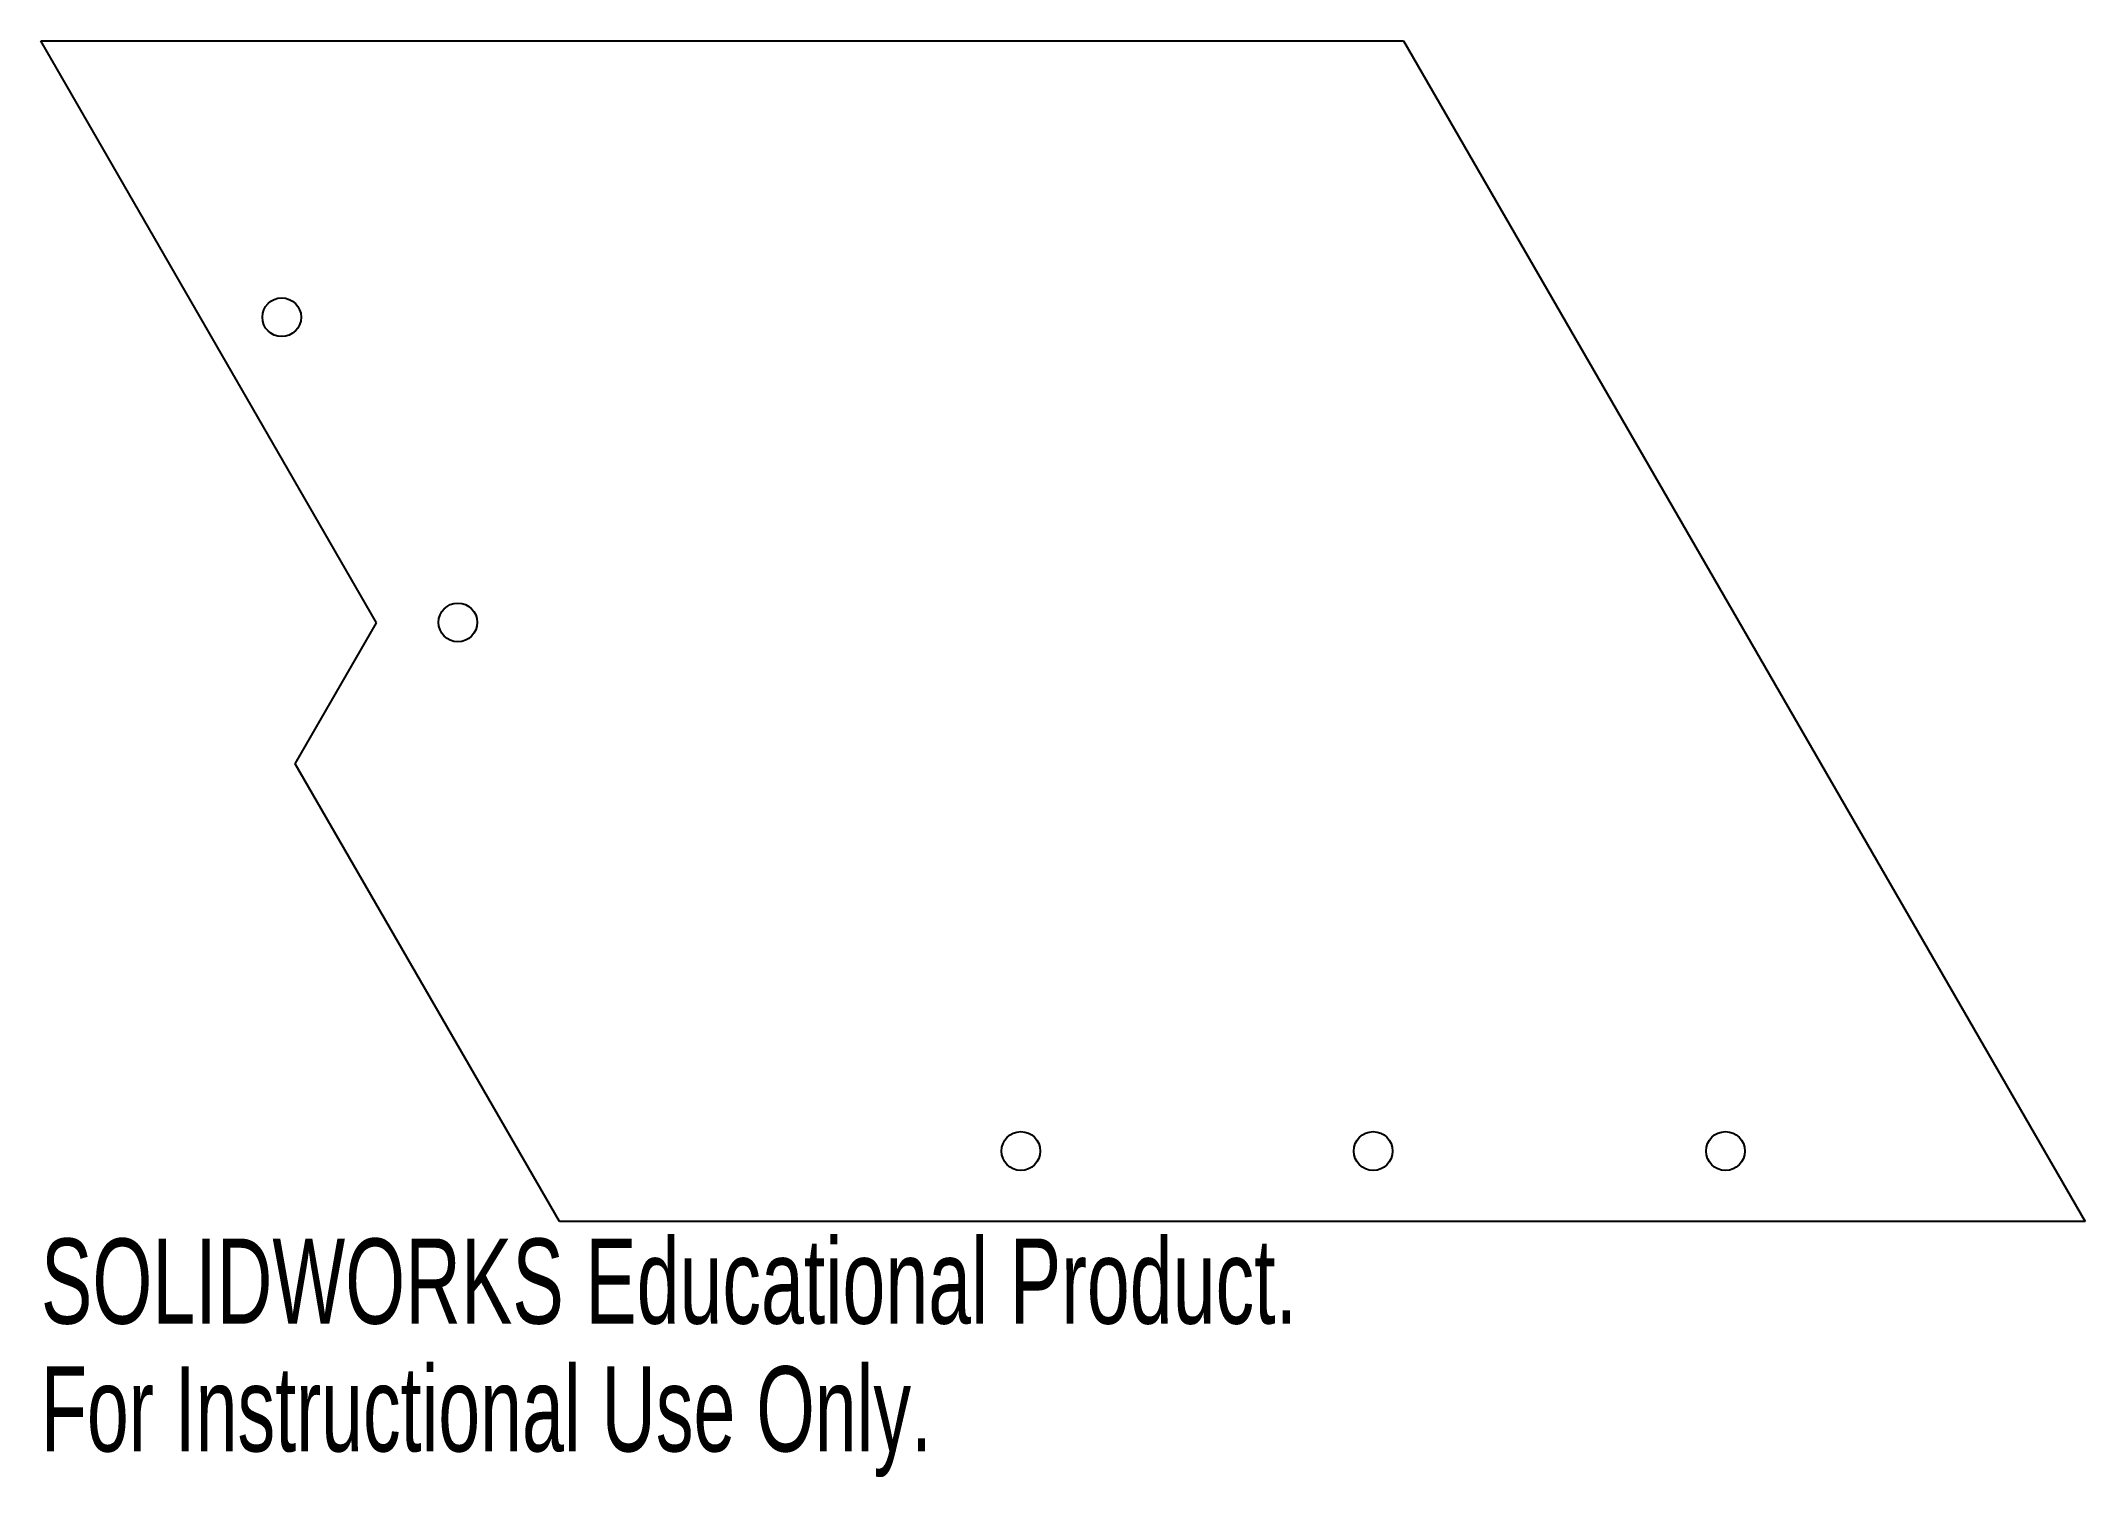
# Model space of a CAD drawing. Extents: x -51 to 65, y -52 to 30.
import ezdxf
from ezdxf.enums import TextEntityAlignment as Align

# ---------------------------------------------------------------- set-up
doc = ezdxf.new("R2010")
doc.units = 0
doc.layers.get('0').update_dxf_attribs({"linetype": 'CONTINUOUS'})

msp = doc.modelspace()

# ---------------------------------------------------------------- linework, layer by layer
at = {"color": 7, "linetype": 'CONTINUOUS'}
for p, q in [((-51.4, 29.61), (25.96, 29.61)), ((-32.34, -3.41), (-51.4, 29.61)), ((25.96, 29.61), (64.65, -37.39)), ((-36.96, -11.41), (-32.34, -3.41)), ((-21.96, -37.39), (-36.96, -11.41)), ((64.65, -37.39), (-21.96, -37.39))]:
    msp.add_line(p, q, dxfattribs=at)
for centre in [(-37.73, 13.93), (-27.73, -3.39), (4.23, -33.39), (24.23, -33.39), (44.23, -33.39)]:
    msp.add_circle(centre, 1.1, dxfattribs=at)

# ---------------------------------------------------------------- texts
for s, width, p in [('SOLIDWORKS Educational Product.', 0.677419, (-51.4, -44.64)), ('For Instructional Use Only.', 0.661111, (-51.4, -51.89))]:
    msp.add_text(s, height=4.8336, dxfattribs=dict(at, width=width)).set_placement(p, align=Align.BOTTOM_LEFT)

doc.saveas('drawing.dxf')
